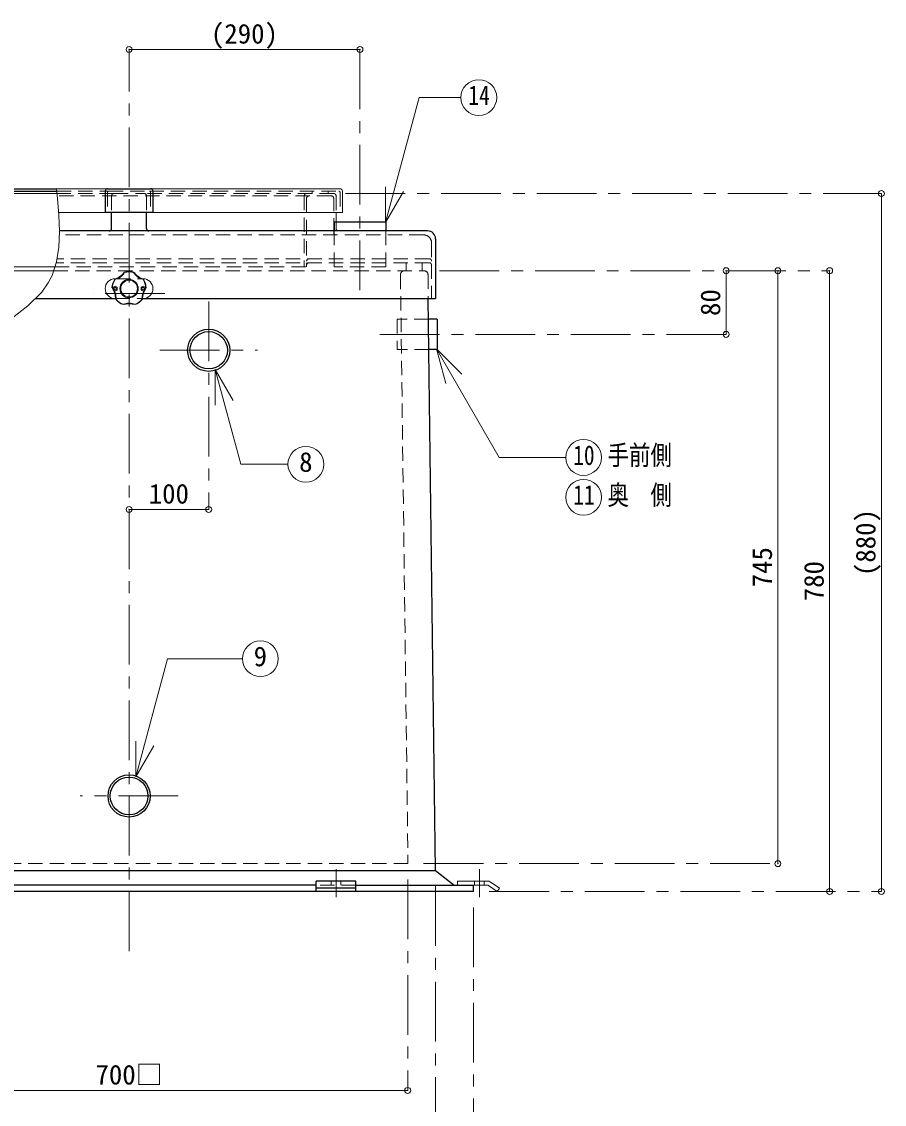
# Model space of a CAD drawing. Units: millimetres at full size, sheet at 1:15. Extents: x -3127 to 2948, y -2102 to 2112.
# Drawn here: x -224 to 860, y -1370 to -10 of the extents above; entities that cross this region are included whole.
import ezdxf
from ezdxf.enums import TextEntityAlignment as Align

# ---------------------------------------------------------------- set-up
doc = ezdxf.new("R2010")
doc.units = ezdxf.units.MM
doc.header["$LTSCALE"] = 15
doc.header["$PDMODE"] = 32
doc.header["$PDSIZE"] = 7.5
doc.linetypes.add('CHAIN1', pattern=[8, 5, -1, 1, -1])
doc.linetypes.add('DASHED1', pattern=[1.8, 1.2, -0.6])
doc.layers.add('0-0_ﾚｲﾔ1', color=7, linetype='Continuous', lineweight=18)
doc.styles.add('ＭＳ ゴシック', font='')
doc.styles.get('ＭＳ ゴシック').set_extended_font_data('MS Gothic')

msp = doc.modelspace()

# ---------------------------------------------------------------- linework, layer by layer
at = {"layer": '0-0_ﾚｲﾔ1', "color": 4, "lineweight": 9}
for p, q in [((-89.08, -44.5), (200.92, -44.5)), ((-179.61, -225.5), (-312.08, -225.5)), ((855.92, -225.5), (855.92, -1102.5)), ((170.92, -261.5), (170.92, -249.5)), ((-183.87, -322.5), (-434.97, -322.5)), ((-309.08, -317.5), (-182.24, -317.5)), ((660.92, -322.5), (660.92, -402.5)), ((725.92, -322.5), (725.92, -1067.5)), ((790.92, -1102.5), (790.92, -322.5)), ((-89.08, -622.5), (10.92, -622.5)), ((260.92, -1352.5), (-439.08, -1352.5))]:
    msp.add_line(p, q, dxfattribs=at)
at = {"layer": '0-0_ﾚｲﾔ1', "color": 4, "linetype": 'CHAIN1', "lineweight": 9}
for p, q in [((-89.08, -1177.5), (-89.08, -44.5)), ((200.92, -44.5), (200.92, -347)), ((182.92, -225.5), (855.92, -225.5)), ((300.92, -322.5), (790.92, -322.5)), ((-44.08, -351), (-134.08, -351)), ((10.92, -361), (10.92, -622.5)), ((660.92, -402.5), (222.77, -402.5)), ((-50.58, -422.5), (72.42, -422.5)), ((-27.58, -982.5), (-150.58, -982.5)), ((170.92, -1074.5), (170.92, -1109.5)), ((280.92, -1067.5), (725.92, -1067.5)), ((350.92, -1074.5), (350.92, -1109.5)), ((260.92, -1087.5), (260.92, -1352.5)), ((295.92, -1096), (295.92, -1417.5)), ((363.42, -1102.5), (855.92, -1102.5)), ((343.42, -1122.5), (343.42, -1482.5))]:
    msp.add_line(p, q, dxfattribs=at)
at = {"layer": '0-0_ﾚｲﾔ1'}
for p, q in [((233.1, -261.94), (233.1, -216.94)), ((-180.18, -219.5), (-116.08, -219.5)), ((-62.08, -219.5), (175.92, -219.5)), ((178.92, -222.5), (178.92, -249.5)), ((233.1, -261.94), (255.6, -222.96)), ((-119.08, -249.5), (-177.61, -249.5)), ((-59.08, -249.5), (178.92, -249.5)), ((-105.51, -332.5), (-106.58, -332.5)), ((-71.58, -332.5), (-72.64, -332.5)), ((297.07, -420.8), (328.89, -452.62)), ((297.07, -420.8), (308.72, -464.26)), ((19.25, -446.5), (19.25, -491.5)), ((19.25, -446.5), (41.75, -485.47)), ((19.25, -446.5), (51.2, -565.73)), ((110.49, -565.73), (51.2, -565.73)), ((-80.51, -958.59), (-40.71, -810.05)), ((53.32, -810.05), (-40.71, -810.05)), ((-80.51, -958.59), (-80.51, -913.59)), ((-80.51, -958.59), (-58.01, -919.62)), ((323.42, -1094.5), (323.42, -1089.5)), ((361.85, -1089.5), (323.42, -1089.5)), ((361.07, -1094.5), (343.42, -1094.5)), ((362.5, -1094.94), (373.36, -1102.5)), ((364.71, -1090.39), (376.21, -1098.39)), ((376.21, -1098.39), (373.36, -1102.5))]:
    msp.add_line(p, q, dxfattribs=at)
at = {"layer": '0-0_ﾚｲﾔ1', "color": 5, "lineweight": 25}
for p, q in [((-354.08, -219.5), (-180.18, -219.5)), ((-352.58, -222.5), (-179.9, -222.5)), ((-119.08, -222.5), (-119.08, -249.5)), ((-116.08, -219.5), (-62.08, -219.5)), ((-59.08, -222.5), (-59.08, -249.5)), ((-59.08, -249.5), (-119.08, -249.5)), ((-111.08, -269.5), (-111.08, -249.46)), ((-67.08, -269.5), (-67.08, -249.49)), ((233.42, -261.5), (168.42, -261.5)), ((168.42, -261.5), (168.42, -272.5)), ((233.42, -261.5), (233.42, -272.5)), ((285.92, -272.5), (-176.64, -272.5)), ((295.92, -282.5), (295.92, -357.5)), ((-207.02, -357.5), (-105.97, -357.5)), ((-72.19, -357.5), (295.92, -357.5)), ((295.99, -1076), (286.79, -357.5)), ((297.77, -383.5), (287.17, -383.5)), ((-474.14, -1076), (295.99, -1076)), ((295.99, -1076), (319.42, -1094.5)), ((145.92, -1094.5), (-324.08, -1094.5)), ((195.92, -1089.5), (145.92, -1089.5)), ((145.92, -1102.5), (145.92, -1089.5)), ((145.92, -1098.08), (195.92, -1098.08)), ((195.92, -1102.5), (195.92, -1089.5)), ((195.92, -1094.5), (343.42, -1094.5)), ((343.42, -1102.5), (343.42, -1094.5)), ((343.42, -1102.5), (-521.58, -1102.5))]:
    msp.add_line(p, q, dxfattribs=at)
at = {"layer": '0-0_ﾚｲﾔ1', "color": 4, "linetype": 'DASHED1', "lineweight": 9}
for p, q in [((-179.9, -222.5), (-114.58, -222.5)), ((-108.08, -225.5), (-179.61, -225.5)), ((164.92, -228.5), (-179.33, -228.5)), ((167.92, -225.5), (-70.08, -225.5)), ((-63.58, -222.5), (174.42, -222.5)), ((130.92, -228.5), (130.92, -317.5)), ((140.92, -222.5), (140.92, -225.5)), ((160.92, -222.5), (160.92, -225.5)), ((170.92, -228.5), (170.92, -249.5)), ((175.92, -224), (175.92, -249.5)), ((133.92, -231.5), (133.92, -317.5)), ((167.92, -274.5), (167.92, -231.5)), ((170.92, -261.5), (170.92, -269.5)), ((259.11, -312.5), (259.11, -322.5)), ((279.11, -312.5), (279.11, -322.5)), ((-182.24, -317.5), (133.92, -317.5)), ((-105.51, -332.5), (-72.64, -332.5)), ((-109.08, -343.25), (-106.58, -342)), ((-109.08, -343.25), (-109.08, -346.75)), ((-106.58, -348), (-109.08, -346.75)), ((-106.58, -342), (-104.08, -343.25)), ((-104.08, -346.75), (-106.58, -348)), ((-104.08, -343.25), (-104.08, -346.75)), ((-71.58, -342), (-74.08, -343.25)), ((-74.08, -343.25), (-74.08, -346.75)), ((-74.08, -346.75), (-71.58, -348)), ((-69.08, -343.25), (-71.58, -342)), ((-71.58, -348), (-69.08, -346.75)), ((-69.08, -343.25), (-69.08, -346.75)), ((344.92, -1089.5), (344.92, -1094.5)), ((356.92, -1089.5), (356.92, -1094.5))]:
    msp.add_line(p, q, dxfattribs=at)
at = {"layer": '0-0_ﾚｲﾔ1', "linetype": 'DASHED1'}
for p, q in [((-116.08, -224), (-116.08, -249.46)), ((-114.58, -222.5), (-63.58, -222.5)), ((-111.08, -228.5), (-111.08, -249.46)), ((-108.08, -225.5), (-70.08, -225.5)), ((-67.08, -228.5), (-67.08, -249.49)), ((-62.08, -224), (-62.08, -249.5)), ((280.92, -277.5), (-176.79, -277.5)), ((168.42, -272.5), (168.42, -317.5)), ((233.42, -272.5), (233.42, -317.5)), ((290.92, -287.5), (290.92, -357.5)), ((287.92, -312.5), (-180.61, -312.5)), ((287.92, -307.5), (-179.67, -307.5)), ((259.11, -312.5), (259.11, -322.5)), ((279.11, -312.5), (279.11, -322.5)), ((-183.87, -322.5), (281.41, -322.5)), ((233.42, -317.5), (168.42, -317.5)), ((286.41, -327.43), (286.79, -357.5)), ((-105.97, -357.5), (-72.19, -357.5)), ((287.57, -421.5), (247.77, -421.5)), ((195.92, -1094.5), (145.92, -1094.5)), ((164.92, -1089.5), (164.92, -1094.5)), ((176.92, -1089.5), (176.92, -1094.5))]:
    msp.add_line(p, q, dxfattribs=at)
at = {"layer": '0-0_ﾚｲﾔ1'}
for points in [[(233.1, -261.94), (275.15, -104.98), (327.76, -104.98)], [(-180.18, -219.5), (-179.02, -231.76), (-177.35, -252.73), (-176.62, -273.22), (-177.4, -292.92), (-180.3, -311.52), (-185.89, -328.72), (-190.6, -337.93), (-198.67, -349.25), (-216.45, -366.8), (-237.35, -382.87)], [(297.07, -420.8), (375.81, -557.17), (459.38, -557.17)]]:
    msp.add_lwpolyline(points, dxfattribs=at)
at = {"layer": '0-0_ﾚｲﾔ1', "linetype": 'DASHED1'}
for points in [[(251.81, -327.56), (261.28, -1067.5), (-439.44, -1067.5)], [(287.17, -383.5), (247.77, -383.5), (247.77, -421.5)]]:
    msp.add_lwpolyline(points, dxfattribs=at)
at = {"layer": '0-0_ﾚｲﾔ1', "color": 5, "lineweight": 25}
msp.add_lwpolyline([(297.77, -383.5), (297.77, -421.5), (287.57, -421.5)], dxfattribs=at)
at = {"layer": '0-0_ﾚｲﾔ1'}
for centre, radius in [((350.26, -104.98), 22.5), ((-89.08, -345), 10.5), ((132.99, -565.73), 22.5), ((481.88, -557.17), 22.5), ((481.88, -607.17), 22.5), ((75.82, -810.05), 22.5)]:
    msp.add_circle(centre, radius, dxfattribs=at)
at = {"layer": '0-0_ﾚｲﾔ1', "color": 4, "lineweight": 9}
msp.add_circle((-89.08, -345), 11.5, dxfattribs=at)
at = {"layer": '0-0_ﾚｲﾔ1', "color": 4, "linetype": 'DASHED1', "lineweight": 9}
for centre in [(-106.58, -345), (-71.58, -345)]:
    msp.add_circle(centre, 1.5, dxfattribs=at)
at = {"layer": '0-0_ﾚｲﾔ1', "color": 5, "lineweight": 25}
for centre, radius in [((10.92, -422.5), 26.5), ((10.92, -422.5), 23.5), ((-89.08, -982.5), 26.5), ((-89.08, -982.5), 23.7)]:
    msp.add_circle(centre, radius, dxfattribs=at)
for centre, radius, start, end in [((-116.08, -222.5), 3, 90, 180), ((-62.08, -222.5), 3, 0, 90), ((-114.08, -269.5), 3, 270, 0), ((-64.08, -269.5), 3, 180, 270), ((285.92, -282.5), 10, 0, 90)]:
    msp.add_arc(centre, radius, start, end, dxfattribs=at)
at = {"layer": '0-0_ﾚｲﾔ1', "linetype": 'DASHED1'}
for centre, radius, start, end in [((-114.58, -224), 1.5, 90, 180), ((-108.08, -228.5), 3, 90, 180), ((-70.08, -228.5), 3, 0, 90), ((-63.58, -224), 1.5, 0, 90), ((280.92, -287.5), 10, 0, 90), ((287.92, -310.5), 3, 0, 90), ((287.92, -315.5), 3, 0, 90), ((256.81, -327.5), 5, 90, 180.7329), ((281.41, -327.5), 5, 0.7329, 90)]:
    msp.add_arc(centre, radius, start, end, dxfattribs=at)
at = {"layer": '0-0_ﾚｲﾔ1', "color": 4, "linetype": 'DASHED1', "lineweight": 9}
for centre, radius, start, end in [((133.92, -228.5), 3, 90, 180), ((136.92, -231.5), 3, 90, 180), ((164.92, -231.5), 3, 0, 90), ((167.92, -228.5), 3, 0, 90), ((174.42, -224), 1.5, 0, 90), ((173.92, -269.5), 3, 180, 260.40593), ((170.92, -274.5), 3, 180, 270), ((136.92, -310.5), 3, 90, 180), ((136.92, -315.5), 3, 90, 180)]:
    msp.add_arc(centre, radius, start, end, dxfattribs=at)
at = {"layer": '0-0_ﾚｲﾔ1'}
for centre, radius, start, end in [((175.92, -222.5), 3, 0, 90), ((-117.92, -305.3), 29.89, 291.41115, 320.58885), ((-110.83, -315.06), 18.83, 283.0119, 328.9881), ((-89.08, -345), 21.5, 74.5, 105.5), ((-89.08, -345), 21, 74.5, 105.5), ((-67.33, -315.06), 18.83, 211.0119, 256.9881), ((-60.24, -305.3), 29.89, 219.41115, 248.58885), ((-106.58, -345), 12.5, 90, 270), ((-89.08, -345), 21.5, 146.5, 177.5), ((-89.08, -345), 21, 146.5, 177.5), ((-71.58, -345), 12.5, 270, 90), ((-89.08, -345), 21, 2.5, 33.5), ((-89.08, -345), 21.5, 2.5, 33.5), ((-135.74, -360.16), 29.89, 3.41115, 32.58885), ((-124.27, -356.43), 18.83, 355.0119, 40.9881), ((-53.88, -356.43), 18.83, 139.0119, 184.9881), ((-42.41, -360.16), 29.89, 147.41115, 176.58885), ((-89.08, -345), 21.5, 218.5, 249.5), ((-89.08, -345), 21, 218.5, 249.5), ((-89.08, -394.06), 29.89, 75.41115, 104.58885), ((-89.08, -382), 18.83, 67.0119, 112.9881), ((-89.08, -345), 21, 290.5, 321.5), ((-89.08, -345), 21.5, 290.5, 321.5), ((361.07, -1097), 2.5, 55.1915, 90), ((361.85, -1094.5), 5, 55.1915, 90)]:
    msp.add_arc(centre, radius, start, end, dxfattribs=at)
at = {"layer": '0-0_ﾚｲﾔ1', "color": 1}
for p in [(-89.08, -44.5), (200.92, -44.5), (855.92, -225.5), (660.92, -322.5), (725.92, -322.5), (790.92, -322.5), (660.92, -402.5), (-89.08, -622.5), (10.92, -622.5), (725.92, -1067.5), (790.92, -1102.5), (855.92, -1102.5), (260.92, -1352.5)]:
    msp.add_point(p, dxfattribs=at)

# ---------------------------------------------------------------- texts
at = {"layer": '0-0_ﾚｲﾔ1', "style": 'ＭＳ ゴシック'}
for s, p in [('(290)', (13.73, -44.5)), ('8', (124.55, -582.6)), ('100', (-64.39, -622.5)), ('9', (67.38, -826.93)), ('700□', (-131.27, -1352.5))]:
    msp.add_text(s, height=24.74, dxfattribs=at).set_placement(p, align=Align.BOTTOM_LEFT)
at = {"layer": '0-0_ﾚｲﾔ1', "style": 'ＭＳ ゴシック', "width": 0.8}
for s, p in [('14', (337.13, -121.85)), ('10', (468.76, -574.05)), ('手前側', (511.88, -574.05)), ('11', (468.76, -624.05)), ('奥\u3000側', (511.88, -624.05))]:
    msp.add_text(s, height=24.74, dxfattribs=at).set_placement(p, align=Align.BOTTOM_LEFT)
at = {"layer": '0-0_ﾚｲﾔ1', "style": 'ＭＳ ゴシック'}
for s, p in [('80', (660.92, -379.37)), ('(880)', (855.92, -706.18)), ('745', (725.92, -720.31)), ('780', (790.92, -737.81))]:
    msp.add_text(s, height=24.74, rotation=90, dxfattribs=at).set_placement(p, align=Align.BOTTOM_LEFT)

doc.saveas('drawing.dxf')
